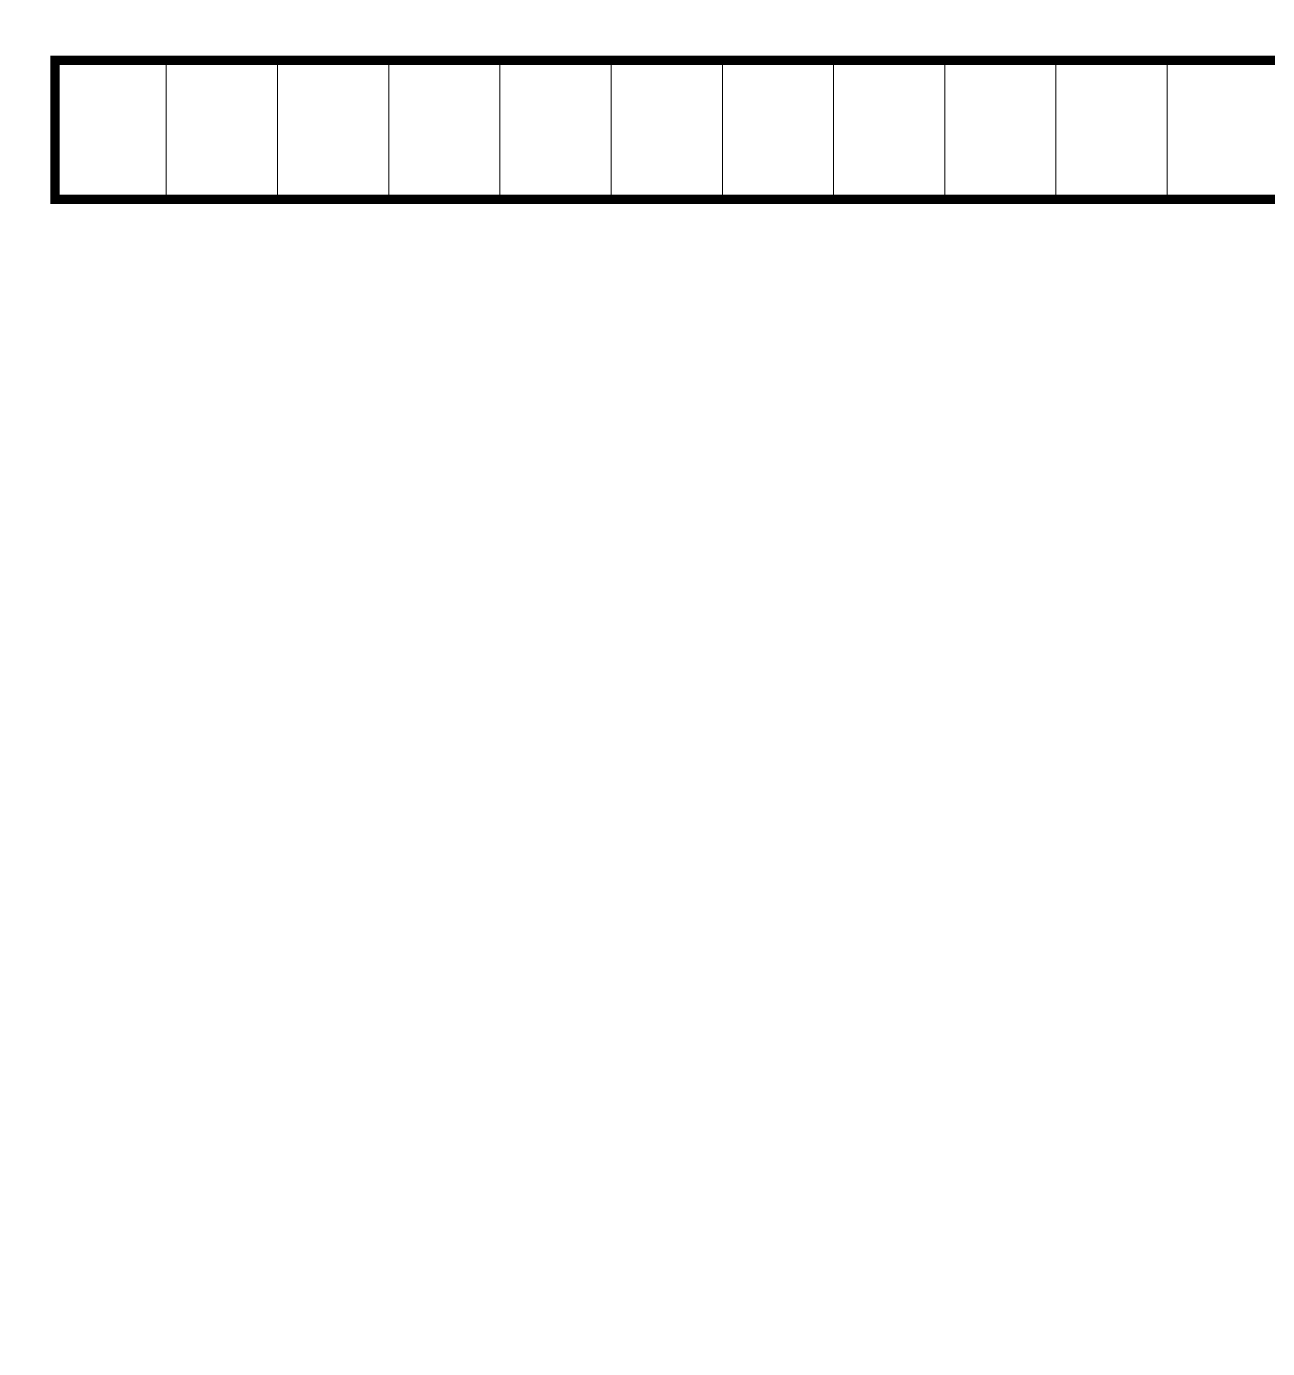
# Model space of a CAD drawing. Header units: millimetres. Extents: x -294625 to 2136527, y -251383 to 128331.
# Drawn here: x 1402733 to 1405411, y -30116 to -27263 of the extents above; entities that cross this region are included whole.
import ezdxf

# ---------------------------------------------------------------- set-up
doc = ezdxf.new("R2010")
doc.units = ezdxf.units.MM
doc.linetypes.add('CONTINOUS', pattern=[0])
doc.linetypes.add('DIVIDEX22', pattern=[1.25, 0.625, -0.25, 0, -0.125, 0, -0.25])
for name, color, linetype, lineweight in [('N1.6-NM', 3, 'DIVIDEX22', 30), ('N3-NOTE', 11, 'Continuous', 13), ('N4-OTHER1', 143, 'CONTINOUS', 15)]:
    doc.layers.add(name, color=color, linetype=linetype, lineweight=lineweight)
doc.styles.add('P-VNTIMEH', font='vntimeh.shx', dxfattribs={"width": 0.75, "height": 300})
doc.dimstyles.new('N-NOTE', dxfattribs={"dimtxt": 200, "dimasz": 30, "dimexe": 50, "dimexo": 50, "dimgap": 100, "dimtad": 1, "dimdec": 0, "dimdsep": 46, "dimtxsty": 'P-VNTIMEH', "dimblk": 'OPEN30', "dimcen": 0, "dimse1": 1, "dimse2": 1, "dimclrd": 256, "dimclre": 7, "dimclrt": 256, "dimadec": 0, "dimazin": 0, "dimtfac": 1, "dimtdec": 0, "dimtix": 1, "dimtmove": 2, "dimatfit": 3, "dimldrblk": 'OPEN30', "dimfxl": 1, "dimtolj": 1, "dimtzin": 0, "dimarcsym": 0})

# ---------------------------------------------------------------- blocks, each defined once
blk = doc.blocks.new('_Open30')
at = {"color": 0, "linetype": 'ByBlock', "lineweight": -2}
for p, q in [((-1, 0.2679), (0, 0)), ((0, 0), (-1, -0.2679)), ((0, 0), (-1, 0))]:
    blk.add_line(p, q, dxfattribs=at)
blk = doc.blocks.new('*U103')
at = {"layer": 'N4-OTHER1'}
blk.add_line((0, 150), (0, -150), dxfattribs=at)
blk = doc.blocks.new('*U104')
at = {"layer": 'N4-OTHER1', "color": 0, "linetype": 'ByBlock', "lineweight": -2, "transparency": 16777216}
for p in [(0, 0), (240, 0), (480, 0), (720, 0), (960, 0), (1200, 0), (1440, 0), (1680, 0), (1920, 0), (2160, 0), (2400, 0)]:
    blk.add_blockref('*U103', p, dxfattribs=at)

msp = doc.modelspace()

# ---------------------------------------------------------------- linework, layer by layer
at = {"layer": 'N1.6-NM', "linetype": 'CONTINOUS', "const_width": 20}
msp.add_lwpolyline([(1402794.5, -27636.2), (1410394.5, -27636.2), (1410394.5, -27336.2), (1402794.5, -27336.2)], close=True, dxfattribs=at)

# ---------------------------------------------------------------- block references
at = {"layer": 'N4-OTHER1'}
msp.add_blockref('*U104', (1402794.5, -27486.2), dxfattribs=at)

# ---------------------------------------------------------------- leaders
at = {"layer": 'N3-NOTE'}
msp.add_leader([(1401019.5, -30116.5), (1401019.5, -20659.2), (1432966.4, -20659.2)], dimstyle='N-NOTE', override={"dimasz": 300, "dimgap": 100, "dimtad": 0}, dxfattribs=at)

doc.saveas('drawing.dxf')
